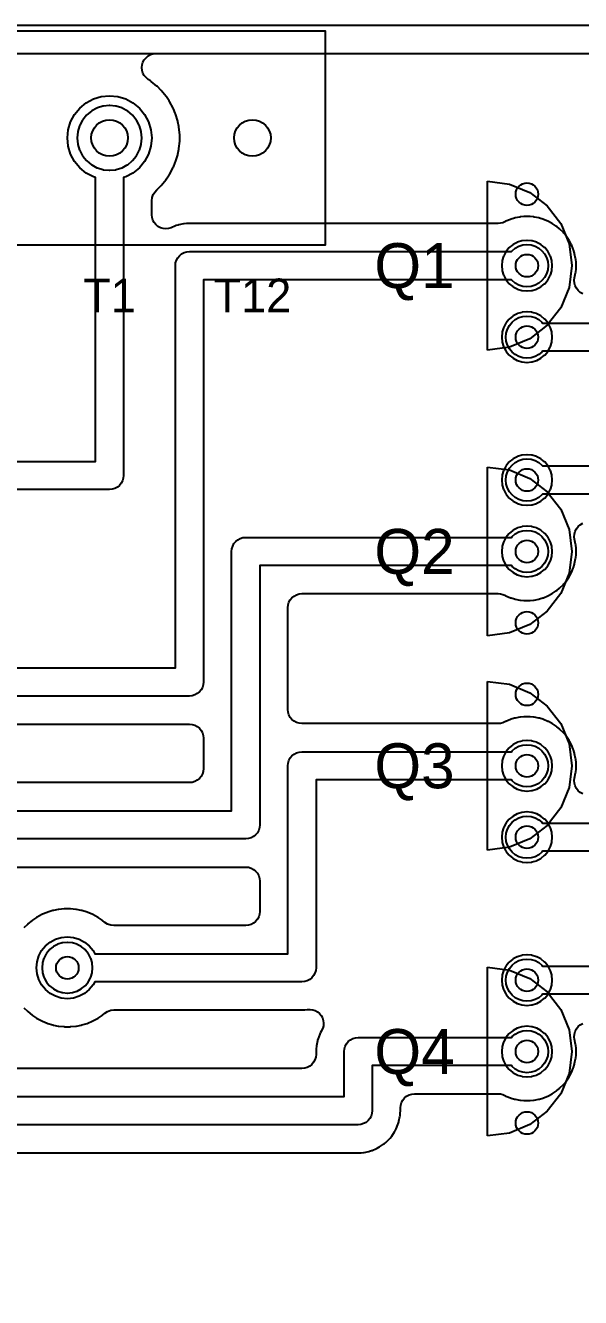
# Model space of a CAD drawing. Header units: millimetres. Extents: x 0 to 159, y -7 to 96.
# Drawn here: x 34.17 to 53.91, y 48.78 to 94 of the extents above; entities that cross this region are included whole.
import ezdxf
from ezdxf.enums import TextEntityAlignment as Align

# ---------------------------------------------------------------- set-up
doc = ezdxf.new("R2010")
doc.units = ezdxf.units.MM
for name, color, linetype in [('COPPER_BOTTOM', 4, 'CONTINUOUS'), ('COPPER_TOP', 1, 'CONTINUOUS'), ('DRILL_0P8', 5, 'CONTINUOUS'), ('DRILL_1P3', 5, 'CONTINUOUS'), ('OUTLINE', 7, 'CONTINUOUS'), ('SILK', 3, 'CONTINUOUS')]:
    doc.layers.add(name, color=color, linetype=linetype)

msp = doc.modelspace()

# ---------------------------------------------------------------- linework, layer by layer
at = {"layer": 'COPPER_BOTTOM'}
for points in [[(53.985, 84.46), (53.897, 84.509), (53.82, 84.574), (53.758, 84.654), (53.714, 84.744), (53.688, 84.841), (53.682, 84.942), (53.694, 85.023), (53.693, 85.023), (53.728, 85.204), (53.732, 85.228), (53.744, 85.35), (53.745, 85.374), (53.745, 85.546), (53.744, 85.57), (53.732, 85.692), (53.728, 85.716), (53.695, 85.885), (53.689, 85.908), (53.653, 86.026), (53.645, 86.049), (53.58, 86.207), (53.569, 86.229), (53.511, 86.337), (53.499, 86.358), (53.403, 86.501), (53.389, 86.521), (53.311, 86.615), (53.295, 86.633), (53.173, 86.755), (53.155, 86.771), (53.061, 86.849), (53.041, 86.863), (52.898, 86.959), (52.877, 86.971), (52.769, 87.029), (52.747, 87.04), (52.589, 87.105), (52.566, 87.113), (52.448, 87.149), (52.425, 87.155), (52.256, 87.188), (52.232, 87.192), (52.11, 87.204), (52.086, 87.205), (51.914, 87.205), (51.89, 87.204), (51.768, 87.192), (51.744, 87.188), (51.575, 87.155), (51.552, 87.149), (51.434, 87.113), (51.411, 87.105), (51.253, 87.04), (51.231, 87.029), (51.212, 87.019), (51.137, 86.987), (51.058, 86.967), (50.976, 86.96), (40.006, 86.96), (39.994, 86.96), (39.908, 86.955), (39.896, 86.955), (39.817, 86.947), (39.792, 86.943), (39.624, 86.91), (39.6, 86.904), (39.53, 86.882), (39.507, 86.874), (39.351, 86.81), (39.258, 86.781), (39.16, 86.772), (39.062, 86.781), (38.969, 86.81), (38.882, 86.856), (38.806, 86.918), (38.744, 86.994), (38.698, 87.08), (38.67, 87.174), (38.66, 87.272), (38.66, 87.77), (38.672, 87.879), (38.708, 87.984), (38.766, 88.077), (38.843, 88.156), (38.846, 88.159), (38.864, 88.175), (38.985, 88.296), (39.001, 88.314), (39.172, 88.523), (39.187, 88.542), (39.282, 88.685), (39.295, 88.706), (39.422, 88.944), (39.432, 88.966), (39.498, 89.124), (39.506, 89.147), (39.585, 89.405), (39.591, 89.429), (39.624, 89.597), (39.628, 89.622), (39.654, 89.89), (39.655, 89.914), (39.655, 90.086), (39.654, 90.11), (39.628, 90.378), (39.624, 90.403), (39.591, 90.571), (39.585, 90.595), (39.506, 90.853), (39.498, 90.876), (39.432, 91.034), (39.422, 91.056), (39.295, 91.294), (39.282, 91.315), (39.187, 91.458), (39.172, 91.477), (39.001, 91.686), (38.985, 91.704), (38.864, 91.825), (38.846, 91.841), (38.637, 92.012), (38.618, 92.027), (38.532, 92.084), (38.456, 92.146), (38.394, 92.222), (38.348, 92.309), (38.319, 92.402), (38.31, 92.5), (38.319, 92.598), (38.348, 92.691), (38.394, 92.778), (38.456, 92.854), (38.532, 92.916), (38.618, 92.962), (38.712, 92.99), (38.81, 93), (106.31, 93)], [(24.8, 78.5), (36.66, 78.5), (36.66, 88.592), (36.586, 88.614), (36.327, 88.753), (36.099, 88.939), (35.913, 89.167), (35.774, 89.426), (35.689, 89.707), (35.66, 90), (35.689, 90.293), (35.774, 90.574), (35.913, 90.833), (36.099, 91.061), (36.327, 91.247), (36.586, 91.386), (36.867, 91.471), (37.16, 91.5), (37.453, 91.471), (37.734, 91.386), (37.993, 91.247), (38.221, 91.061), (38.407, 90.833), (38.546, 90.574), (38.631, 90.293), (38.66, 90), (38.631, 89.707), (38.546, 89.426), (38.407, 89.167), (38.221, 88.939), (37.993, 88.753), (37.734, 88.614), (37.66, 88.592), (37.66, 78), (37.65, 77.902), (37.622, 77.809), (37.576, 77.722), (37.514, 77.646), (37.438, 77.584), (37.351, 77.538), (37.258, 77.51), (37.16, 77.5), (25.3, 77.5)], [(29.134, 71.16), (39.5, 71.16), (39.5, 85.46), (39.51, 85.558), (39.538, 85.651), (39.584, 85.738), (39.646, 85.814), (39.722, 85.876), (39.809, 85.922), (39.902, 85.95), (40, 85.96), (51.445, 85.96), (51.47, 85.99), (51.583, 86.084), (51.713, 86.153), (51.854, 86.196), (52, 86.21), (52.146, 86.196), (52.287, 86.153), (52.417, 86.084), (52.53, 85.99), (52.624, 85.877), (52.693, 85.747), (52.736, 85.606), (52.75, 85.46), (52.736, 85.314), (52.693, 85.173), (52.624, 85.043), (52.53, 84.93), (52.417, 84.836), (52.287, 84.767), (52.146, 84.724), (52, 84.71), (51.854, 84.724), (51.713, 84.767), (51.583, 84.836), (51.47, 84.93), (51.445, 84.96), (40.5, 84.96), (40.5, 70.66), (40.49, 70.562), (40.462, 70.469), (40.416, 70.382), (40.354, 70.306), (40.278, 70.244), (40.191, 70.198), (40.098, 70.17), (40, 70.16), (29.134, 70.16)], [(55.255, 82.42), (52.555, 82.42), (52.53, 82.39), (52.417, 82.296), (52.287, 82.227), (52.146, 82.184), (52, 82.17), (51.854, 82.184), (51.713, 82.227), (51.583, 82.296), (51.47, 82.39), (51.376, 82.503), (51.307, 82.633), (51.264, 82.774), (51.25, 82.92), (51.264, 83.066), (51.307, 83.207), (51.376, 83.337), (51.47, 83.45), (51.583, 83.544), (51.713, 83.613), (51.854, 83.656), (52, 83.67), (52.146, 83.656), (52.287, 83.613), (52.417, 83.544), (52.53, 83.45), (52.555, 83.42), (55.255, 83.42)], [(59.065, 77.34), (52.555, 77.34), (52.53, 77.31), (52.417, 77.216), (52.287, 77.147), (52.146, 77.104), (52, 77.09), (51.854, 77.104), (51.713, 77.147), (51.583, 77.216), (51.47, 77.31), (51.376, 77.423), (51.307, 77.553), (51.264, 77.694), (51.25, 77.84), (51.264, 77.986), (51.307, 78.127), (51.376, 78.257), (51.47, 78.37), (51.583, 78.464), (51.713, 78.533), (51.854, 78.576), (52, 78.59), (52.146, 78.576), (52.287, 78.533), (52.417, 78.464), (52.53, 78.37), (52.555, 78.34), (59.065, 78.34)], [(33.134, 66.08), (41.5, 66.08), (41.5, 75.3), (41.51, 75.398), (41.538, 75.491), (41.584, 75.578), (41.646, 75.654), (41.722, 75.716), (41.809, 75.762), (41.902, 75.79), (42, 75.8), (51.445, 75.8), (51.47, 75.83), (51.583, 75.924), (51.713, 75.993), (51.854, 76.036), (52, 76.05), (52.146, 76.036), (52.287, 75.993), (52.417, 75.924), (52.53, 75.83), (52.624, 75.717), (52.693, 75.587), (52.736, 75.446), (52.75, 75.3), (52.736, 75.154), (52.693, 75.013), (52.624, 74.883), (52.53, 74.77), (52.417, 74.676), (52.287, 74.607), (52.146, 74.564), (52, 74.55), (51.854, 74.564), (51.713, 74.607), (51.583, 74.676), (51.47, 74.77), (51.445, 74.8), (42.5, 74.8), (42.5, 65.58), (42.49, 65.482), (42.462, 65.389), (42.416, 65.302), (42.354, 65.226), (42.278, 65.164), (42.191, 65.118), (42.098, 65.09), (42, 65.08), (33.134, 65.08)], [(53.985, 66.68), (53.897, 66.729), (53.82, 66.794), (53.758, 66.874), (53.714, 66.964), (53.688, 67.061), (53.682, 67.162), (53.694, 67.243), (53.693, 67.243), (53.728, 67.424), (53.732, 67.448), (53.744, 67.57), (53.745, 67.594), (53.745, 67.766), (53.744, 67.79), (53.732, 67.912), (53.728, 67.936), (53.695, 68.105), (53.689, 68.128), (53.653, 68.246), (53.645, 68.269), (53.58, 68.427), (53.569, 68.449), (53.511, 68.557), (53.499, 68.578), (53.403, 68.721), (53.389, 68.741), (53.311, 68.835), (53.295, 68.853), (53.173, 68.975), (53.155, 68.991), (53.061, 69.069), (53.041, 69.083), (52.898, 69.179), (52.877, 69.191), (52.769, 69.249), (52.747, 69.26), (52.589, 69.325), (52.566, 69.333), (52.448, 69.369), (52.425, 69.375), (52.256, 69.408), (52.232, 69.412), (52.11, 69.424), (52.086, 69.425), (51.914, 69.425), (51.89, 69.424), (51.768, 69.412), (51.744, 69.408), (51.575, 69.375), (51.552, 69.369), (51.434, 69.333), (51.411, 69.325), (51.253, 69.26), (51.231, 69.249), (51.212, 69.239), (51.137, 69.207), (51.058, 69.187), (50.976, 69.18), (44, 69.18), (43.902, 69.19), (43.809, 69.218), (43.722, 69.264), (43.646, 69.326), (43.584, 69.402), (43.538, 69.489), (43.51, 69.582), (43.5, 69.68), (43.5, 73.3), (43.51, 73.398), (43.538, 73.491), (43.584, 73.578), (43.646, 73.654), (43.722, 73.716), (43.809, 73.762), (43.902, 73.79), (44, 73.8), (50.976, 73.8), (51.058, 73.793), (51.137, 73.773), (51.212, 73.741), (51.231, 73.731), (51.253, 73.72), (51.411, 73.655), (51.434, 73.647), (51.552, 73.611), (51.575, 73.605), (51.744, 73.572), (51.768, 73.568), (51.89, 73.556), (51.914, 73.555), (52.086, 73.555), (52.11, 73.556), (52.232, 73.568), (52.256, 73.572), (52.425, 73.605), (52.448, 73.611), (52.566, 73.647), (52.589, 73.655), (52.747, 73.72), (52.769, 73.731), (52.877, 73.789), (52.898, 73.801), (53.041, 73.897), (53.061, 73.911), (53.155, 73.989), (53.173, 74.005), (53.295, 74.127), (53.311, 74.145), (53.389, 74.239), (53.403, 74.259), (53.499, 74.402), (53.511, 74.423), (53.569, 74.531), (53.58, 74.553), (53.645, 74.711), (53.653, 74.734), (53.689, 74.852), (53.695, 74.875), (53.728, 75.044), (53.732, 75.068), (53.744, 75.19), (53.745, 75.214), (53.745, 75.386), (53.744, 75.41), (53.732, 75.532), (53.728, 75.556), (53.693, 75.737), (53.694, 75.737), (53.682, 75.818), (53.688, 75.919), (53.714, 76.016), (53.758, 76.106), (53.82, 76.186), (53.897, 76.251), (53.985, 76.3)], [(29.813, 69.16), (40, 69.16), (40.098, 69.15), (40.191, 69.122), (40.278, 69.076), (40.354, 69.014), (40.416, 68.938), (40.462, 68.851), (40.49, 68.758), (40.5, 68.66), (40.5, 67.58), (40.49, 67.482), (40.462, 67.389), (40.416, 67.302), (40.354, 67.226), (40.278, 67.164), (40.191, 67.118), (40.098, 67.09), (40, 67.08), (33.813, 67.08)], [(55.255, 64.64), (52.555, 64.64), (52.53, 64.61), (52.417, 64.516), (52.287, 64.447), (52.146, 64.404), (52, 64.39), (51.854, 64.404), (51.713, 64.447), (51.583, 64.516), (51.47, 64.61), (51.376, 64.723), (51.307, 64.853), (51.264, 64.994), (51.25, 65.14), (51.264, 65.286), (51.307, 65.427), (51.376, 65.557), (51.47, 65.67), (51.583, 65.764), (51.713, 65.833), (51.854, 65.876), (52, 65.89), (52.146, 65.876), (52.287, 65.833), (52.417, 65.764), (52.53, 65.67), (52.555, 65.64), (55.255, 65.64)], [(33.813, 64.08), (42, 64.08), (42.098, 64.07), (42.191, 64.042), (42.278, 63.996), (42.354, 63.934), (42.416, 63.858), (42.462, 63.771), (42.49, 63.678), (42.5, 63.58), (42.5, 62.5), (42.49, 62.402), (42.462, 62.309), (42.416, 62.222), (42.354, 62.146), (42.278, 62.084), (42.191, 62.038), (42.098, 62.01), (42, 62), (37.313, 62), (37.2, 62.013), (37.092, 62.052), (36.996, 62.113), (36.915, 62.18), (36.895, 62.194), (36.753, 62.29), (36.732, 62.302), (36.563, 62.392), (36.541, 62.403), (36.383, 62.469), (36.359, 62.477), (36.177, 62.532), (36.153, 62.538), (35.985, 62.572), (35.96, 62.575), (35.77, 62.594), (35.746, 62.595), (35.574, 62.595), (35.55, 62.594), (35.36, 62.575), (35.335, 62.572), (35.167, 62.538), (35.143, 62.532), (34.961, 62.477), (34.937, 62.469), (34.779, 62.403), (34.757, 62.392), (34.588, 62.302), (34.567, 62.29), (34.425, 62.194), (34.405, 62.18), (34.257, 62.059), (34.239, 62.042), (34.118, 61.921)], [(59.065, 59.56), (52.555, 59.56), (52.53, 59.53), (52.417, 59.436), (52.287, 59.367), (52.146, 59.324), (52, 59.31), (51.854, 59.324), (51.713, 59.367), (51.583, 59.436), (51.47, 59.53), (51.376, 59.643), (51.307, 59.773), (51.264, 59.914), (51.25, 60.06), (51.264, 60.206), (51.307, 60.347), (51.376, 60.477), (51.47, 60.59), (51.583, 60.684), (51.713, 60.753), (51.854, 60.796), (52, 60.81), (52.146, 60.796), (52.287, 60.753), (52.417, 60.684), (52.53, 60.59), (52.555, 60.56), (59.065, 60.56)], [(34.118, 59.079), (34.239, 58.958), (34.257, 58.941), (34.405, 58.82), (34.425, 58.806), (34.567, 58.71), (34.588, 58.698), (34.757, 58.608), (34.779, 58.597), (34.937, 58.531), (34.961, 58.523), (35.143, 58.468), (35.167, 58.462), (35.335, 58.428), (35.36, 58.425), (35.55, 58.406), (35.574, 58.405), (35.746, 58.405), (35.77, 58.406), (35.96, 58.425), (35.985, 58.428), (36.153, 58.462), (36.177, 58.468), (36.359, 58.523), (36.383, 58.531), (36.541, 58.597), (36.563, 58.608), (36.732, 58.698), (36.753, 58.71), (36.895, 58.806), (36.915, 58.82), (36.996, 58.887), (37.092, 58.948), (37.2, 58.987), (37.313, 59), (43.994, 59), (44.006, 59), (44.092, 59.005), (44.104, 59.005), (44.183, 59.013), (44.198, 59.015), (44.291, 59.02), (44.384, 59.008), (44.474, 58.978), (44.555, 58.932), (44.627, 58.871), (44.687, 58.799), (44.731, 58.716), (44.76, 58.626), (44.771, 58.533), (44.764, 58.439), (44.74, 58.348), (44.7, 58.264), (44.697, 58.258), (44.662, 58.194), (44.651, 58.171), (44.586, 58.013), (44.578, 57.99), (44.556, 57.92), (44.55, 57.896), (44.517, 57.728), (44.513, 57.703), (44.505, 57.624), (44.505, 57.612), (44.5, 57.526), (44.5, 57.514), (44.5, 57.42), (44.49, 57.322), (44.462, 57.229), (44.416, 57.142), (44.354, 57.066), (44.278, 57.004), (44.191, 56.958), (44.098, 56.93), (44, 56.92), (31.813, 56.92)], [(31.813, 53.92), (45.994, 53.92), (46.006, 53.92), (46.092, 53.925), (46.104, 53.925), (46.183, 53.933), (46.208, 53.937), (46.376, 53.97), (46.4, 53.976), (46.47, 53.998), (46.493, 54.006), (46.651, 54.071), (46.674, 54.082), (46.738, 54.117), (46.759, 54.129), (46.902, 54.224), (46.922, 54.239), (46.978, 54.286), (46.997, 54.302), (47.118, 54.423), (47.134, 54.442), (47.181, 54.498), (47.196, 54.518), (47.291, 54.661), (47.303, 54.682), (47.338, 54.746), (47.349, 54.769), (47.414, 54.927), (47.422, 54.95), (47.444, 55.02), (47.45, 55.044), (47.483, 55.212), (47.487, 55.237), (47.495, 55.316), (47.495, 55.328), (47.5, 55.414), (47.5, 55.426), (47.5, 55.52), (47.51, 55.618), (47.538, 55.711), (47.584, 55.798), (47.646, 55.874), (47.722, 55.936), (47.809, 55.982), (47.902, 56.01), (48, 56.02), (50.976, 56.02), (51.058, 56.013), (51.137, 55.993), (51.212, 55.961), (51.231, 55.951), (51.253, 55.94), (51.411, 55.875), (51.434, 55.867), (51.552, 55.831), (51.575, 55.825), (51.744, 55.792), (51.768, 55.788), (51.89, 55.776), (51.914, 55.775), (52.086, 55.775), (52.11, 55.776), (52.232, 55.788), (52.256, 55.792), (52.425, 55.825), (52.448, 55.831), (52.566, 55.867), (52.589, 55.875), (52.747, 55.94), (52.769, 55.951), (52.877, 56.009), (52.898, 56.021), (53.041, 56.117), (53.061, 56.131), (53.155, 56.209), (53.173, 56.225), (53.295, 56.347), (53.311, 56.365), (53.389, 56.459), (53.403, 56.479), (53.499, 56.622), (53.511, 56.643), (53.569, 56.751), (53.58, 56.773), (53.645, 56.931), (53.653, 56.954), (53.689, 57.072), (53.695, 57.095), (53.728, 57.264), (53.732, 57.288), (53.744, 57.41), (53.745, 57.434), (53.745, 57.606), (53.744, 57.63), (53.732, 57.752), (53.728, 57.776), (53.693, 57.957), (53.694, 57.957), (53.682, 58.038), (53.688, 58.139), (53.714, 58.236), (53.758, 58.326), (53.82, 58.406), (53.897, 58.471), (53.985, 58.52)], [(31.134, 55.92), (45.5, 55.92), (45.5, 57.52), (45.51, 57.618), (45.538, 57.711), (45.584, 57.798), (45.646, 57.874), (45.722, 57.936), (45.809, 57.982), (45.902, 58.01), (46, 58.02), (51.445, 58.02), (51.47, 58.05), (51.583, 58.144), (51.713, 58.213), (51.854, 58.256), (52, 58.27), (52.146, 58.256), (52.287, 58.213), (52.417, 58.144), (52.53, 58.05), (52.624, 57.937), (52.693, 57.807), (52.736, 57.666), (52.75, 57.52), (52.736, 57.374), (52.693, 57.233), (52.624, 57.103), (52.53, 56.99), (52.417, 56.896), (52.287, 56.827), (52.146, 56.784), (52, 56.77), (51.854, 56.784), (51.713, 56.827), (51.583, 56.896), (51.47, 56.99), (51.445, 57.02), (46.5, 57.02), (46.5, 55.42), (46.49, 55.322), (46.462, 55.229), (46.416, 55.142), (46.354, 55.066), (46.278, 55.004), (46.191, 54.958), (46.098, 54.93), (46, 54.92), (31.134, 54.92)]]:
    msp.add_lwpolyline(points, dxfattribs=at)
msp.add_lwpolyline([(35.66, 59.4), (35.445, 59.421), (35.239, 59.484), (35.049, 59.585), (34.882, 59.722), (34.745, 59.889), (34.644, 60.079), (34.581, 60.285), (34.56, 60.5), (34.581, 60.715), (34.644, 60.921), (34.745, 61.111), (34.882, 61.278), (35.049, 61.415), (35.239, 61.516), (35.445, 61.579), (35.66, 61.6), (35.875, 61.579), (36.081, 61.516), (36.271, 61.415), (36.438, 61.278), (36.575, 61.111), (36.634, 61), (43.5, 61), (43.5, 67.68), (43.51, 67.778), (43.538, 67.871), (43.584, 67.958), (43.646, 68.034), (43.722, 68.096), (43.809, 68.142), (43.902, 68.17), (44, 68.18), (51.445, 68.18), (51.47, 68.21), (51.583, 68.304), (51.713, 68.373), (51.854, 68.416), (52, 68.43), (52.146, 68.416), (52.287, 68.373), (52.417, 68.304), (52.53, 68.21), (52.624, 68.097), (52.693, 67.967), (52.736, 67.826), (52.75, 67.68), (52.736, 67.534), (52.693, 67.393), (52.624, 67.263), (52.53, 67.15), (52.417, 67.056), (52.287, 66.987), (52.146, 66.944), (52, 66.93), (51.854, 66.944), (51.713, 66.987), (51.583, 67.056), (51.47, 67.15), (51.445, 67.18), (44.5, 67.18), (44.5, 60.5), (44.49, 60.402), (44.462, 60.309), (44.416, 60.222), (44.354, 60.146), (44.278, 60.084), (44.191, 60.038), (44.098, 60.01), (44, 60), (36.634, 60), (36.575, 59.889), (36.438, 59.722), (36.271, 59.585), (36.081, 59.484), (35.875, 59.421)], close=True, dxfattribs=at)
at = {"layer": 'COPPER_TOP'}
msp.add_lwpolyline([(142.8, 1), (1.2, 1), (1.161, 1.004), (1.123, 1.015), (1.089, 1.034), (1.059, 1.059), (1.034, 1.089), (1.015, 1.123), (1.004, 1.161), (1, 1.2), (1, 92.8), (1.004, 92.839), (1.015, 92.877), (1.034, 92.911), (1.059, 92.941), (1.089, 92.966), (1.123, 92.985), (1.161, 92.996), (1.2, 93), (106.61, 93)], dxfattribs=at)
for points in [[(36.513, 89.05), (36.53, 89.039), (36.711, 88.942), (36.729, 88.935), (36.926, 88.875), (36.945, 88.871), (37.15, 88.851), (37.17, 88.851), (37.375, 88.871), (37.394, 88.875), (37.591, 88.935), (37.609, 88.942), (37.79, 89.039), (37.807, 89.05), (37.966, 89.181), (37.979, 89.194), (38.11, 89.353), (38.121, 89.37), (38.218, 89.551), (38.225, 89.569), (38.285, 89.766), (38.289, 89.785), (38.309, 89.99), (38.309, 90.01), (38.289, 90.215), (38.285, 90.234), (38.225, 90.431), (38.218, 90.449), (38.121, 90.63), (38.11, 90.647), (37.979, 90.806), (37.966, 90.819), (37.807, 90.95), (37.79, 90.961), (37.609, 91.058), (37.591, 91.065), (37.394, 91.125), (37.375, 91.129), (37.17, 91.149), (37.15, 91.149), (36.945, 91.129), (36.926, 91.125), (36.729, 91.065), (36.711, 91.058), (36.53, 90.961), (36.513, 90.95), (36.354, 90.819), (36.341, 90.806), (36.21, 90.647), (36.199, 90.63), (36.102, 90.449), (36.095, 90.431), (36.035, 90.234), (36.031, 90.215), (36.011, 90.01), (36.011, 89.99), (36.031, 89.785), (36.035, 89.766), (36.095, 89.569), (36.102, 89.551), (36.199, 89.37), (36.21, 89.353), (36.341, 89.194), (36.354, 89.181)], [(51.492, 84.718), (51.509, 84.707), (51.647, 84.633), (51.665, 84.626), (51.815, 84.58), (51.834, 84.576), (51.99, 84.561), (52.01, 84.561), (52.166, 84.576), (52.185, 84.58), (52.335, 84.626), (52.353, 84.633), (52.491, 84.707), (52.508, 84.718), (52.629, 84.817), (52.643, 84.831), (52.742, 84.952), (52.753, 84.969), (52.827, 85.107), (52.834, 85.125), (52.88, 85.275), (52.884, 85.294), (52.899, 85.45), (52.899, 85.47), (52.884, 85.626), (52.88, 85.645), (52.834, 85.795), (52.827, 85.813), (52.753, 85.951), (52.742, 85.968), (52.643, 86.089), (52.629, 86.103), (52.508, 86.202), (52.491, 86.213), (52.353, 86.287), (52.335, 86.294), (52.185, 86.34), (52.166, 86.344), (52.01, 86.359), (51.99, 86.359), (51.834, 86.344), (51.815, 86.34), (51.665, 86.294), (51.647, 86.287), (51.509, 86.213), (51.492, 86.202), (51.371, 86.103), (51.357, 86.089), (51.258, 85.968), (51.247, 85.951), (51.173, 85.813), (51.166, 85.795), (51.12, 85.645), (51.116, 85.626), (51.101, 85.47), (51.101, 85.45), (51.116, 85.294), (51.12, 85.275), (51.166, 85.125), (51.173, 85.107), (51.247, 84.969), (51.258, 84.952), (51.357, 84.831), (51.371, 84.817)], [(51.647, 82.093), (51.665, 82.086), (51.815, 82.04), (51.834, 82.036), (51.99, 82.021), (52.01, 82.021), (52.166, 82.036), (52.185, 82.04), (52.335, 82.086), (52.353, 82.093), (52.491, 82.167), (52.508, 82.178), (52.629, 82.277), (52.643, 82.291), (52.742, 82.412), (52.753, 82.429), (52.827, 82.567), (52.834, 82.585), (52.88, 82.735), (52.884, 82.754), (52.899, 82.91), (52.899, 82.93), (52.884, 83.086), (52.88, 83.105), (52.834, 83.255), (52.827, 83.273), (52.753, 83.411), (52.742, 83.428), (52.643, 83.549), (52.629, 83.563), (52.508, 83.662), (52.491, 83.673), (52.353, 83.747), (52.335, 83.754), (52.185, 83.8), (52.166, 83.804), (52.01, 83.819), (51.99, 83.819), (51.834, 83.804), (51.815, 83.8), (51.665, 83.754), (51.647, 83.747), (51.509, 83.673), (51.492, 83.662), (51.371, 83.563), (51.357, 83.549), (51.258, 83.428), (51.247, 83.411), (51.173, 83.273), (51.166, 83.255), (51.12, 83.105), (51.116, 83.086), (51.101, 82.93), (51.101, 82.91), (51.116, 82.754), (51.12, 82.735), (51.166, 82.585), (51.173, 82.567), (51.247, 82.429), (51.258, 82.412), (51.357, 82.291), (51.371, 82.277), (51.492, 82.178), (51.509, 82.167)], [(51.647, 77.013), (51.665, 77.006), (51.815, 76.96), (51.834, 76.956), (51.99, 76.941), (52.01, 76.941), (52.166, 76.956), (52.185, 76.96), (52.335, 77.006), (52.353, 77.013), (52.491, 77.087), (52.508, 77.098), (52.629, 77.197), (52.643, 77.211), (52.742, 77.332), (52.753, 77.349), (52.827, 77.487), (52.834, 77.505), (52.88, 77.655), (52.884, 77.674), (52.899, 77.83), (52.899, 77.85), (52.884, 78.006), (52.88, 78.025), (52.834, 78.175), (52.827, 78.193), (52.753, 78.331), (52.742, 78.348), (52.643, 78.469), (52.629, 78.483), (52.508, 78.582), (52.491, 78.593), (52.353, 78.667), (52.335, 78.674), (52.185, 78.72), (52.166, 78.724), (52.01, 78.739), (51.99, 78.739), (51.834, 78.724), (51.815, 78.72), (51.665, 78.674), (51.647, 78.667), (51.509, 78.593), (51.492, 78.582), (51.371, 78.483), (51.357, 78.469), (51.258, 78.348), (51.247, 78.331), (51.173, 78.193), (51.166, 78.175), (51.12, 78.025), (51.116, 78.006), (51.101, 77.85), (51.101, 77.83), (51.116, 77.674), (51.12, 77.655), (51.166, 77.505), (51.173, 77.487), (51.247, 77.349), (51.258, 77.332), (51.357, 77.211), (51.371, 77.197), (51.492, 77.098), (51.509, 77.087)], [(51.647, 74.473), (51.665, 74.466), (51.815, 74.42), (51.834, 74.416), (51.99, 74.401), (52.01, 74.401), (52.166, 74.416), (52.185, 74.42), (52.335, 74.466), (52.353, 74.473), (52.491, 74.547), (52.508, 74.558), (52.629, 74.657), (52.643, 74.671), (52.742, 74.792), (52.753, 74.809), (52.827, 74.947), (52.834, 74.965), (52.88, 75.115), (52.884, 75.134), (52.899, 75.29), (52.899, 75.31), (52.884, 75.466), (52.88, 75.485), (52.834, 75.635), (52.827, 75.653), (52.753, 75.791), (52.742, 75.808), (52.643, 75.929), (52.629, 75.943), (52.508, 76.042), (52.491, 76.053), (52.353, 76.127), (52.335, 76.134), (52.185, 76.18), (52.166, 76.184), (52.01, 76.199), (51.99, 76.199), (51.834, 76.184), (51.815, 76.18), (51.665, 76.134), (51.647, 76.127), (51.509, 76.053), (51.492, 76.042), (51.371, 75.943), (51.357, 75.929), (51.258, 75.808), (51.247, 75.791), (51.173, 75.653), (51.166, 75.635), (51.12, 75.485), (51.116, 75.466), (51.101, 75.31), (51.101, 75.29), (51.116, 75.134), (51.12, 75.115), (51.166, 74.965), (51.173, 74.947), (51.247, 74.809), (51.258, 74.792), (51.357, 74.671), (51.371, 74.657), (51.492, 74.558), (51.509, 74.547)], [(51.647, 66.853), (51.665, 66.846), (51.815, 66.8), (51.834, 66.796), (51.99, 66.781), (52.01, 66.781), (52.166, 66.796), (52.185, 66.8), (52.335, 66.846), (52.353, 66.853), (52.491, 66.927), (52.508, 66.938), (52.629, 67.037), (52.643, 67.051), (52.742, 67.172), (52.753, 67.189), (52.827, 67.327), (52.834, 67.345), (52.88, 67.495), (52.884, 67.514), (52.899, 67.67), (52.899, 67.69), (52.884, 67.846), (52.88, 67.865), (52.834, 68.015), (52.827, 68.033), (52.753, 68.171), (52.742, 68.188), (52.643, 68.309), (52.629, 68.323), (52.508, 68.422), (52.491, 68.433), (52.353, 68.507), (52.335, 68.514), (52.185, 68.56), (52.166, 68.564), (52.01, 68.579), (51.99, 68.579), (51.834, 68.564), (51.815, 68.56), (51.665, 68.514), (51.647, 68.507), (51.509, 68.433), (51.492, 68.422), (51.371, 68.323), (51.357, 68.309), (51.258, 68.188), (51.247, 68.171), (51.173, 68.033), (51.166, 68.015), (51.12, 67.865), (51.116, 67.846), (51.101, 67.69), (51.101, 67.67), (51.116, 67.514), (51.12, 67.495), (51.166, 67.345), (51.173, 67.327), (51.247, 67.189), (51.258, 67.172), (51.357, 67.051), (51.371, 67.037), (51.492, 66.938), (51.509, 66.927)], [(51.647, 64.313), (51.665, 64.306), (51.815, 64.26), (51.834, 64.256), (51.99, 64.241), (52.01, 64.241), (52.166, 64.256), (52.185, 64.26), (52.335, 64.306), (52.353, 64.313), (52.491, 64.387), (52.508, 64.398), (52.629, 64.497), (52.643, 64.511), (52.742, 64.632), (52.753, 64.649), (52.827, 64.787), (52.834, 64.805), (52.88, 64.955), (52.884, 64.974), (52.899, 65.13), (52.899, 65.15), (52.884, 65.306), (52.88, 65.325), (52.834, 65.475), (52.827, 65.493), (52.753, 65.631), (52.742, 65.648), (52.643, 65.769), (52.629, 65.783), (52.508, 65.882), (52.491, 65.893), (52.353, 65.967), (52.335, 65.974), (52.185, 66.02), (52.166, 66.024), (52.01, 66.039), (51.99, 66.039), (51.834, 66.024), (51.815, 66.02), (51.665, 65.974), (51.647, 65.967), (51.509, 65.893), (51.492, 65.882), (51.371, 65.783), (51.357, 65.769), (51.258, 65.648), (51.247, 65.631), (51.173, 65.493), (51.166, 65.475), (51.12, 65.325), (51.116, 65.306), (51.101, 65.15), (51.101, 65.13), (51.116, 64.974), (51.12, 64.955), (51.166, 64.805), (51.173, 64.787), (51.247, 64.649), (51.258, 64.632), (51.357, 64.511), (51.371, 64.497), (51.492, 64.398), (51.509, 64.387)], [(35.152, 59.758), (35.169, 59.747), (35.307, 59.673), (35.325, 59.666), (35.475, 59.62), (35.494, 59.616), (35.65, 59.601), (35.67, 59.601), (35.826, 59.616), (35.845, 59.62), (35.995, 59.666), (36.013, 59.673), (36.151, 59.747), (36.168, 59.758), (36.289, 59.857), (36.303, 59.871), (36.402, 59.992), (36.413, 60.009), (36.487, 60.147), (36.494, 60.165), (36.54, 60.315), (36.544, 60.334), (36.559, 60.49), (36.559, 60.51), (36.544, 60.666), (36.54, 60.685), (36.494, 60.835), (36.487, 60.853), (36.413, 60.991), (36.402, 61.008), (36.303, 61.129), (36.289, 61.143), (36.168, 61.242), (36.151, 61.253), (36.013, 61.327), (35.995, 61.334), (35.845, 61.38), (35.826, 61.384), (35.67, 61.399), (35.65, 61.399), (35.494, 61.384), (35.475, 61.38), (35.325, 61.334), (35.307, 61.327), (35.169, 61.253), (35.152, 61.242), (35.031, 61.143), (35.017, 61.129), (34.918, 61.008), (34.907, 60.991), (34.833, 60.853), (34.826, 60.835), (34.78, 60.685), (34.776, 60.666), (34.761, 60.51), (34.761, 60.49), (34.776, 60.334), (34.78, 60.315), (34.826, 60.165), (34.833, 60.147), (34.907, 60.009), (34.918, 59.992), (35.017, 59.871), (35.031, 59.857)], [(51.647, 59.233), (51.665, 59.226), (51.815, 59.18), (51.834, 59.176), (51.99, 59.161), (52.01, 59.161), (52.166, 59.176), (52.185, 59.18), (52.335, 59.226), (52.353, 59.233), (52.491, 59.307), (52.508, 59.318), (52.629, 59.417), (52.643, 59.431), (52.742, 59.552), (52.753, 59.569), (52.827, 59.707), (52.834, 59.725), (52.88, 59.875), (52.884, 59.894), (52.899, 60.05), (52.899, 60.07), (52.884, 60.226), (52.88, 60.245), (52.834, 60.395), (52.827, 60.413), (52.753, 60.551), (52.742, 60.568), (52.643, 60.689), (52.629, 60.703), (52.508, 60.802), (52.491, 60.813), (52.353, 60.887), (52.335, 60.894), (52.185, 60.94), (52.166, 60.944), (52.01, 60.959), (51.99, 60.959), (51.834, 60.944), (51.815, 60.94), (51.665, 60.894), (51.647, 60.887), (51.509, 60.813), (51.492, 60.802), (51.371, 60.703), (51.357, 60.689), (51.258, 60.568), (51.247, 60.551), (51.173, 60.413), (51.166, 60.395), (51.12, 60.245), (51.116, 60.226), (51.101, 60.07), (51.101, 60.05), (51.116, 59.894), (51.12, 59.875), (51.166, 59.725), (51.173, 59.707), (51.247, 59.569), (51.258, 59.552), (51.357, 59.431), (51.371, 59.417), (51.492, 59.318), (51.509, 59.307)], [(51.647, 56.693), (51.665, 56.686), (51.815, 56.64), (51.834, 56.636), (51.99, 56.621), (52.01, 56.621), (52.166, 56.636), (52.185, 56.64), (52.335, 56.686), (52.353, 56.693), (52.491, 56.767), (52.508, 56.778), (52.629, 56.877), (52.643, 56.891), (52.742, 57.012), (52.753, 57.029), (52.827, 57.167), (52.834, 57.185), (52.88, 57.335), (52.884, 57.354), (52.899, 57.51), (52.899, 57.53), (52.884, 57.686), (52.88, 57.705), (52.834, 57.855), (52.827, 57.873), (52.753, 58.011), (52.742, 58.028), (52.643, 58.149), (52.629, 58.163), (52.508, 58.262), (52.491, 58.273), (52.353, 58.347), (52.335, 58.354), (52.185, 58.4), (52.166, 58.404), (52.01, 58.419), (51.99, 58.419), (51.834, 58.404), (51.815, 58.4), (51.665, 58.354), (51.647, 58.347), (51.509, 58.273), (51.492, 58.262), (51.371, 58.163), (51.357, 58.149), (51.258, 58.028), (51.247, 58.011), (51.173, 57.873), (51.166, 57.855), (51.12, 57.705), (51.116, 57.686), (51.101, 57.53), (51.101, 57.51), (51.116, 57.354), (51.12, 57.335), (51.166, 57.185), (51.173, 57.167), (51.247, 57.029), (51.258, 57.012), (51.357, 56.891), (51.371, 56.877), (51.492, 56.778), (51.509, 56.767)]]:
    msp.add_lwpolyline(points, close=True, dxfattribs=at)
at = {"layer": 'DRILL_0P8'}
for centre in [(52, 88), (52, 85.46), (52, 82.92), (52, 77.84), (52, 75.3), (52, 72.76), (52, 70.22), (52, 67.68), (52, 65.14), (35.66, 60.5), (52, 60.06), (52, 57.52), (52, 54.98)]:
    msp.add_circle(centre, 0.4, dxfattribs=at)
at = {"layer": 'DRILL_1P3'}
for centre in [(37.16, 90), (42.24, 90)]:
    msp.add_circle(centre, 0.65, dxfattribs=at)
at = {"layer": 'OUTLINE'}
msp.add_lwpolyline([(144, 0), (144, 94), (0, 94), (0, 0)], close=True, dxfattribs=at)
at = {"layer": 'SILK'}
for p, q in [((50.6, 82.46), (50.6, 88.46)), ((50.6, 72.3), (50.6, 78.3)), ((50.6, 64.68), (50.6, 70.68)), ((50.6, 54.52), (50.6, 60.52))]:
    msp.add_line(p, q, dxfattribs=at)
msp.add_lwpolyline([(24.4, 86.2), (44.84, 86.2), (44.84, 93.8), (24.4, 93.8)], close=True, dxfattribs=at)
for points in [[(50.6, 88.46), (51.376, 88.358), (52.1, 88.058), (52.721, 87.581), (53.198, 86.96), (53.498, 86.236), (53.6, 85.46), (53.498, 84.684), (53.198, 83.96), (52.721, 83.339), (52.1, 82.862), (51.376, 82.562), (50.6, 82.46)], [(50.6, 78.3), (51.376, 78.198), (52.1, 77.898), (52.721, 77.421), (53.198, 76.8), (53.498, 76.076), (53.6, 75.3), (53.498, 74.524), (53.198, 73.8), (52.721, 73.179), (52.1, 72.702), (51.376, 72.402), (50.6, 72.3)], [(50.6, 70.68), (51.376, 70.578), (52.1, 70.278), (52.721, 69.801), (53.198, 69.18), (53.498, 68.456), (53.6, 67.68), (53.498, 66.904), (53.198, 66.18), (52.721, 65.559), (52.1, 65.082), (51.376, 64.782), (50.6, 64.68)], [(50.6, 60.52), (51.376, 60.418), (52.1, 60.118), (52.721, 59.641), (53.198, 59.02), (53.498, 58.296), (53.6, 57.52), (53.498, 56.744), (53.198, 56.02), (52.721, 55.399), (52.1, 54.922), (51.376, 54.622), (50.6, 54.52)]]:
    msp.add_lwpolyline(points, dxfattribs=at)

# ---------------------------------------------------------------- texts
for s, height, p in [('Q1', 1.6, (48, 85.46)), ('T1', 1.2, (37.16, 84.4)), ('T12', 1.2, (42.24, 84.4)), ('Q2', 1.6, (48, 75.3)), ('Q3', 1.6, (48, 67.68)), ('Q4', 1.6, (48, 57.52))]:
    msp.add_text(s, height=height, dxfattribs=at).set_placement(p, align=Align.MIDDLE_CENTER)

doc.saveas('drawing.dxf')
